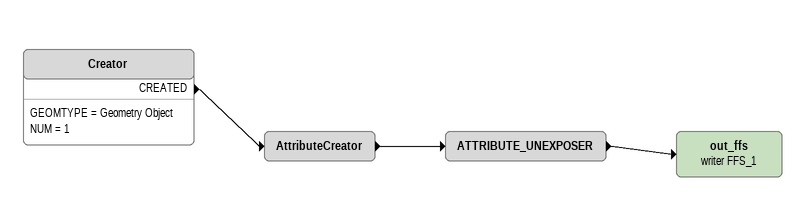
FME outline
Creator
    GEOMTYPE = Geometry Object
    NUM = 1
    CREATED -> AttributeCreator
AttributeCreator
    -> ATTRIBUTE_UNEXPOSER
ATTRIBUTE_UNEXPOSER
    -> out_ffs (writer FFS_1)
out_ffs (writer FFS_1)
